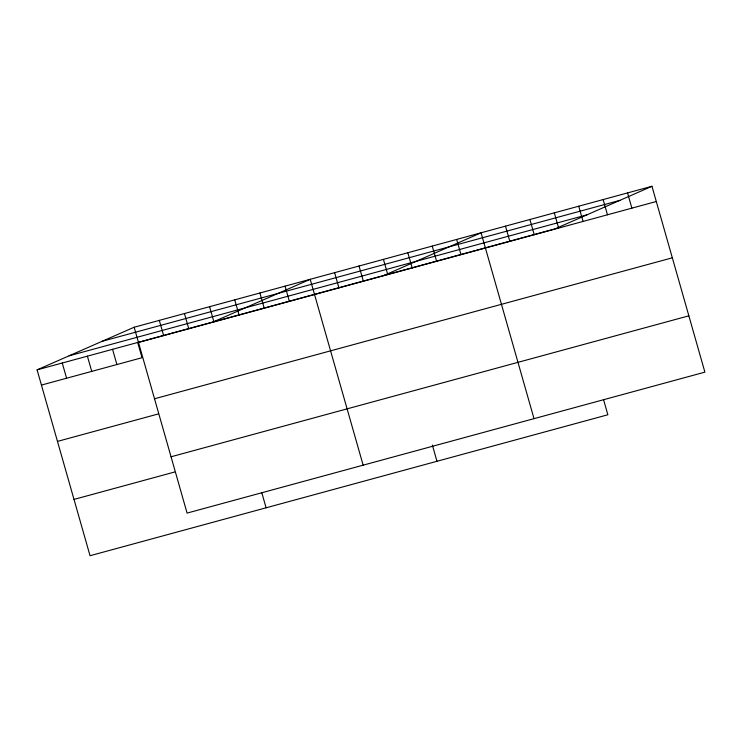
<?xml version="1.0" encoding="UTF-8"?>
<svg xmlns="http://www.w3.org/2000/svg" width="742" height="742" viewBox="0 0 742 742"><rect width="100%" height="100%" fill="white"/><g stroke="black" fill="none" stroke-linecap="round" stroke-linejoin="round"><path stroke-width="1.11" d="M603.534 399.604L607.856 414.769L90.042 555.721L37.1 369.859L134.144 327.231L651.958 186.279L704.9 372.141L187.086 513.093L134.144 327.231M213.158 321.935L310.202 279.307L363.144 465.169M384.031 275.421L481.076 232.793L534.017 418.655M651.958 186.279L554.914 228.907L37.1 369.859M102.118 341.301L619.932 200.349M69.127 355.798L586.941 214.837M138.476 342.452L656.29 201.499M41.431 385.079L142.037 357.7L137.706 342.479M154.522 398.769L672.335 257.808M57.477 441.397L158.083 414.008M171.05 456.784L688.864 315.823M74.005 499.412L174.611 472.023M627.547 192.92L631.878 208.15M603.135 199.57L607.466 214.79M578.723 206.211L583.064 221.431M554.311 212.861L558.652 228.082M529.899 219.502L534.24 234.722M505.488 226.152L509.828 241.373M456.664 239.443L461.005 254.664M432.252 246.084L436.593 261.305M407.84 252.725L412.181 267.955M383.438 259.375L387.769 274.596M432.354 445.042L436.982 461.283M359.026 266.016L363.357 281.237M334.614 272.666L338.946 287.887M285.049 286.152L289.389 301.373M259.895 293.007L264.235 308.227M234.75 299.851L239.082 315.072M209.596 306.696L213.928 321.917M261.778 492.632L266.1 507.797M184.443 313.541L188.783 328.762M159.298 320.386L163.63 335.607M112.552 349.324L116.893 364.545M87.398 356.169L91.739 371.39M62.254 363.014L66.585 378.235"/></g></svg>
